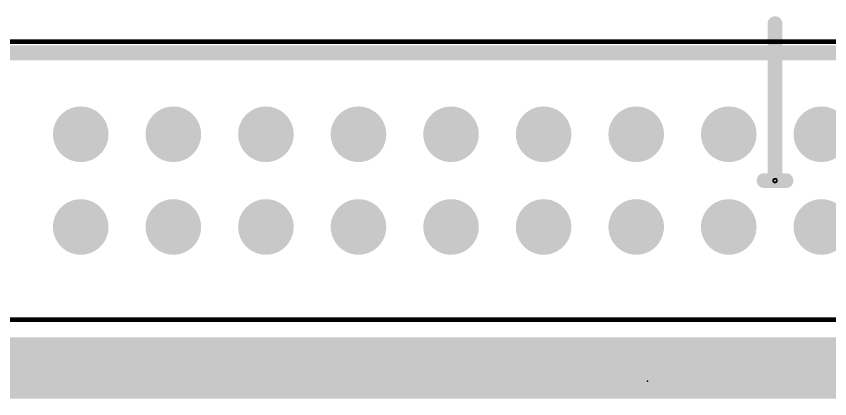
# Model space of a CAD drawing. Extents: x -3.5 to 65.2, y -0.2 to 31.
# Drawn here: x 11.68 to 34, y 20.52 to 31 of the extents above; entities that cross this region are included whole.
import ezdxf

# ---------------------------------------------------------------- set-up
doc = ezdxf.new("R2010")
doc.units = 0
for name, color, linetype in [('16', 175, 'CONTINUOUS'), ('17', 82, 'CONTINUOUS'), ('20', 7, 'CONTINUOUS'), ('21', 253, 'CONTINUOUS'), ('23', 7, 'CONTINUOUS'), ('49', 253, 'CONTINUOUS')]:
    doc.layers.add(name, color=color, linetype=linetype)

# ---------------------------------------------------------------- blocks, each defined once
blk = doc.blocks.new('ROUNDP')
at = {"const_width": 0.5}
blk.add_lwpolyline([(0, -0.25, 1), (0, 0.25, 1), (0, -0.25)], format="xyb", dxfattribs=at)

msp = doc.modelspace()

# ---------------------------------------------------------------- linework, layer by layer
at = {"layer": '16', "const_width": 0.4064}
for points in [[(2, 22), (61.5, 22)], [(2, 21.9456), (61.5, 21.9456)], [(2, 21.5392), (61.5, 21.5392)], [(2, 21.1328), (41.4401, 21.1328)], [(2, 20.7264), (41.3396, 20.7264)]]:
    msp.add_lwpolyline(points, dxfattribs=at)
at = {"layer": '20', "const_width": 0.4064}
msp.add_lwpolyline([(5, 30), (60, 30)], dxfattribs=at)
at = {"layer": '21', "const_width": 0.127}
for points in [[(5.83, 30.31), (59.17, 30.31)], [(59.17, 22.69), (5.83, 22.69)]]:
    msp.add_lwpolyline(points, dxfattribs=at)
at = {"layer": '21', "const_width": 0.0508}
msp.add_lwpolyline([(32.5, 26.4492, 1), (32.5, 26.5508, 1), (32.5, 26.4492)], format="xyb", dxfattribs=at)
at = {"layer": '23'}
msp.add_point((29, 21), dxfattribs=at)
at = {"layer": '49', "const_width": 0.4064}
for points in [[(32.5, 30.8), (32.5, 26.5)], [(32.5, 26.5), (32.2, 26.5)], [(32.5, 26.5), (32.8, 26.5)]]:
    msp.add_lwpolyline(points, dxfattribs=at)
at = {"layer": '49', "const_width": 0.2032}
for points in [[(32.6016, 30.8, 1), (32.3984, 30.8)], [(32.2, 26.6016, 1), (32.2, 26.3984)], [(32.5, 26.6016, 1), (32.5, 26.3984)], [(32.3984, 26.5, 1), (32.6016, 26.5)], [(32.5, 26.3984, 1), (32.5, 26.6016)], [(32.8, 26.3984, 1), (32.8, 26.6016)]]:
    msp.add_lwpolyline(points, format="xyb", dxfattribs=at)

# ---------------------------------------------------------------- block references
at = {"layer": '17', "xscale": 1.524, "yscale": 1.524}
for p in [(13.45, 27.77), (15.99, 27.77), (18.53, 27.77), (21.07, 27.77), (23.61, 27.77), (26.15, 27.77), (28.69, 27.77), (31.23, 27.77), (33.77, 27.77), (13.45, 25.23), (15.99, 25.23), (18.53, 25.23), (21.07, 25.23), (23.61, 25.23), (26.15, 25.23), (28.69, 25.23), (31.23, 25.23), (33.77, 25.23)]:
    msp.add_blockref('ROUNDP', p, dxfattribs=at)

doc.saveas('drawing.dxf')
